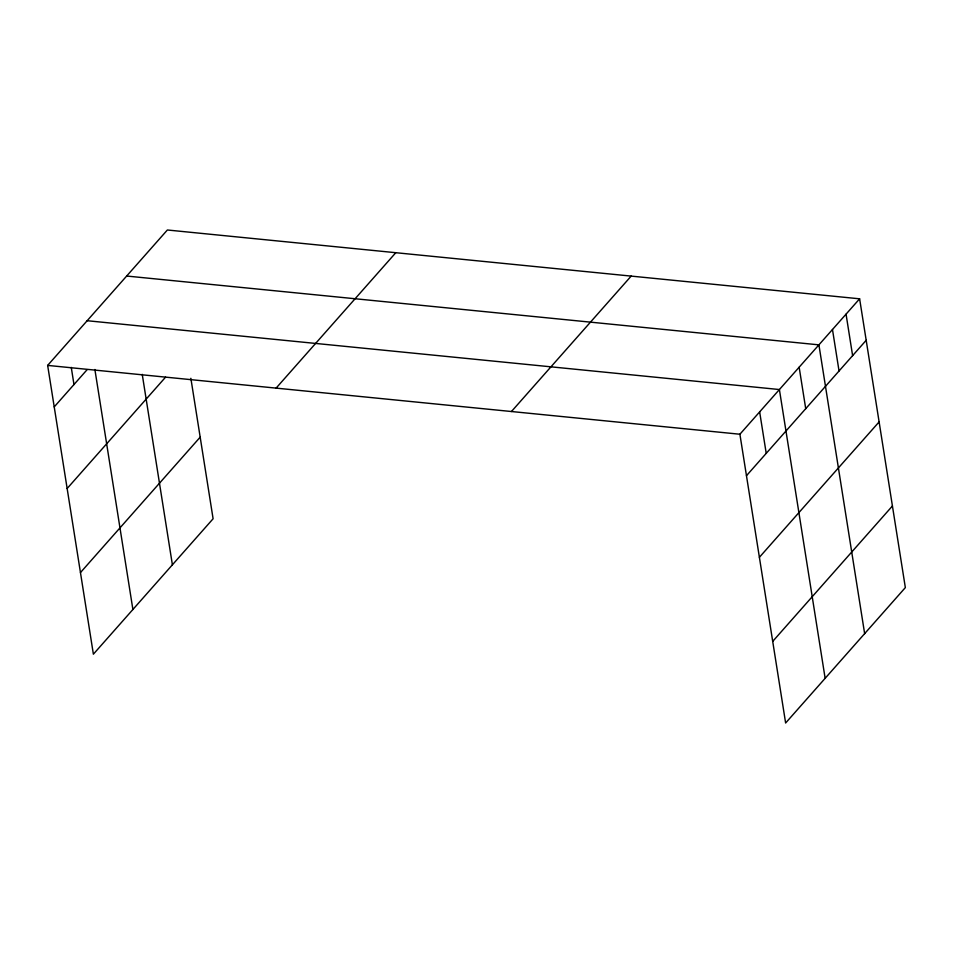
<?xml version="1.0" encoding="UTF-8"?>
<svg xmlns="http://www.w3.org/2000/svg" width="953" height="953" viewBox="0 0 953 953"><rect width="100%" height="100%" fill="white"/><g stroke="black" fill="none" stroke-linecap="round" stroke-linejoin="round"><path stroke-width="1.43" d="M190.862 378.305L213.103 518.766L93.382 654.187L47.65 365.404L167.371 229.995L859.618 298.813L905.35 587.596L785.629 723.005L739.897 434.234L859.618 298.813M54.226 406.895L87.14 369.645M67.151 488.496L165.536 377.197M80.457 572.574L200.178 437.165M276.096 388.121L395.805 252.7M511.451 411.517L631.172 276.096M746.461 475.714L866.182 340.292M759.386 557.314L879.107 421.905M772.704 641.405L892.425 505.983M126.666 276.036L818.913 344.855L864.645 633.638M87.152 320.72L779.399 389.539L825.143 678.322M47.65 365.404L739.897 434.234M846.05 314.156L852.613 355.636M832.481 329.512L839.045 370.991M799.15 367.203L805.726 408.682M759.648 411.887L766.224 453.366M142.235 374.35L172.398 564.807M94.883 369.49L132.896 609.503M71.261 367.381L73.977 384.547"/></g></svg>
